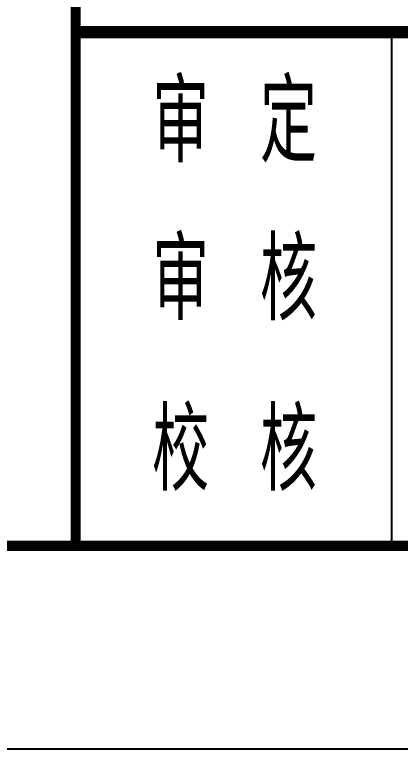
# Model space of a CAD drawing. Extents: x -803796 to -501762, y -1479216 to -846035.
# Drawn here: x -531783 to -528943, y -1051955 to -1046540 of the extents above; entities that cross this region are included whole.
import ezdxf

# ---------------------------------------------------------------- set-up
doc = ezdxf.new("R2010")
doc.units = 0
doc.header["$LTSCALE"] = 1500
doc.layers.get('0').update_dxf_attribs({"linetype": 'CONTINUOUS'})
doc.layers.add('BORDER', color=7, linetype='CONTINUOUS')
doc.layers.add('TEXT', color=7, linetype='CONTINUOUS')
doc.styles.add('HZ1', font='TXT', dxfattribs={"bigfont": 'hztxt'})

# ---------------------------------------------------------------- blocks, each defined once
blk = doc.blocks.new('A$C5A080358')
at = {"color": 3}
blk.add_line((-12512.2, 1749.4, -3.1), (-12512.2, 5534.6, -3.1), dxfattribs=at)
at = {"color": 3, "elevation": -3.1}
for points, const_width in [([(-14841.2, 1749.4), (13231.2, 1749.4), (13231.2, 8499.4), (-14841.2, 8499.4), (-14841.2, 1749.4)], 75), ([(-3599.1, 5534.6), (-14841.2, 5534.6)], 90), ([(-3599.1, 4259.6), (-14841.2, 4259.6)], 0.15), ([(-3599.1, 3059.6), (-14841.2, 3059.6)], 0.15)]:
    blk.add_lwpolyline(points, dxfattribs=dict(at, const_width=const_width))
at = {"color": 0, "style": 'HZ1', "width": 0.7}
for s, p in [('审 定', (-14278.2, 4575.6, -3.1)), ('审 核', (-14278.2, 3411.2, -3.1)), ('校 核', (-14278.2, 2154.9, -3.1))]:
    blk.add_text(s, height=600, dxfattribs=at).set_placement(p)

msp = doc.modelspace()

# ---------------------------------------------------------------- linework, layer by layer
at = {"layer": 'BORDER', "elevation": -3.1}
msp.add_lwpolyline([(-590861.8, -1051955.3), (-590861.8, -988955.3), (-501761.8, -988955.3), (-501761.8, -1051955.3)], close=True, dxfattribs=at)
at = {"layer": 'BORDER', "const_width": 75, "elevation": -3.1}
msp.add_lwpolyline([(-587111.8, -1050455.3), (-587111.8, -990455.3), (-503261.8, -990455.3), (-503261.8, -1050455.3)], close=True, dxfattribs=at)

# ---------------------------------------------------------------- block references
at = {"layer": 'TEXT'}
msp.add_blockref('A$C5A080358', (-516493, -1052204.6), dxfattribs=at)

doc.saveas('drawing.dxf')
